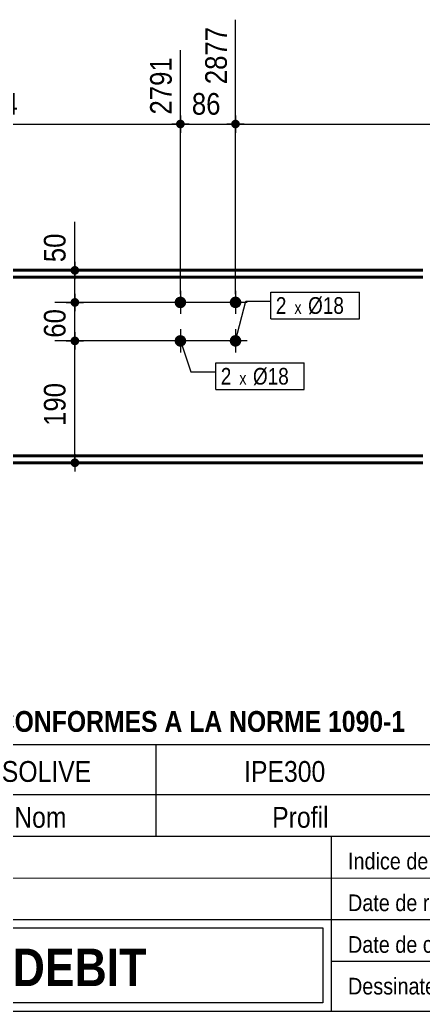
# Model space of a CAD drawing. Header units: millimetres. Extents: x 2 to 287, y 5 to 195.
# Drawn here: x 143.6 to 192, y 5 to 123.9 of the extents above; entities that cross this region are included whole.
import ezdxf

# ---------------------------------------------------------------- set-up
doc = ezdxf.new("R2010")
doc.units = ezdxf.units.MM
for name, color, linetype, lineweight in [('Autre type objet', 1, 'Continuous', 0), ('Boulon', 7, 'Continuous', 0), ('Cotation', 7, 'Continuous', 0), ('Désignation boulon', 3, 'Continuous', 0), ('Feuille dessin', 5, 'Continuous', 0), ('Piece', 2, 'Continuous', 0)]:
    doc.layers.add(name, color=color, linetype=linetype, lineweight=lineweight)
doc.styles.add('ARIAL', font='ARIAL.TTF')
doc.styles.add('ARIAL_BOLD', font='ARIALBD.TTF')
doc.styles.add('COMIC_SANS_MS', font='COMIC.TTF')

# ---------------------------------------------------------------- blocks, each defined once
blk = doc.blocks.new('*A1')
at = {"layer": 'Boulon'}
for points in [[(169.54, 90.7), (169.57, 90.7), (169.61, 90.69), (169.64, 90.69), (169.67, 90.68), (169.71, 90.67), (169.74, 90.66), (169.77, 90.65), (169.8, 90.63), (169.83, 90.62), (169.86, 90.6), (169.89, 90.58), (169.92, 90.56), (169.95, 90.54), (169.97, 90.52), (170, 90.5), (170.02, 90.47), (170.04, 90.45), (170.06, 90.42), (170.08, 90.39), (170.1, 90.36), (170.12, 90.33), (170.13, 90.3), (170.15, 90.27), (170.16, 90.24), (170.17, 90.21), (170.18, 90.18), (170.19, 90.14), (170.19, 90.11), (170.2, 90.08), (170.2, 90.04), (170.2, 90.01), (170.2, 89.97), (170.2, 89.94), (170.19, 89.91), (170.19, 89.87), (170.18, 89.84), (170.17, 89.81), (170.16, 89.77), (170.15, 89.74), (170.13, 89.71), (170.12, 89.68), (170.1, 89.65), (170.08, 89.62), (170.06, 89.6), (170.04, 89.57), (170.02, 89.54), (170, 89.52), (169.97, 89.49), (169.95, 89.47), (169.92, 89.45), (169.89, 89.43), (169.86, 89.41), (169.83, 89.4), (169.8, 89.38), (169.77, 89.37), (169.74, 89.36), (169.71, 89.34), (169.67, 89.34), (169.64, 89.33), (169.61, 89.32), (169.57, 89.32), (169.54, 89.32), (169.51, 89.32), (169.47, 89.32), (169.44, 89.32), (169.4, 89.32), (169.37, 89.33), (169.34, 89.34), (169.31, 89.34), (169.27, 89.36), (169.24, 89.37), (169.21, 89.38), (169.18, 89.4), (169.15, 89.41), (169.12, 89.43), (169.09, 89.45), (169.07, 89.47), (169.04, 89.49), (169.02, 89.52), (168.99, 89.54), (168.97, 89.57), (168.95, 89.6), (168.93, 89.62), (168.91, 89.65), (168.9, 89.68), (168.88, 89.71), (168.87, 89.74), (168.85, 89.77), (168.84, 89.81), (168.83, 89.84), (168.83, 89.87), (168.82, 89.91), (168.82, 89.94), (168.81, 89.97), (168.81, 90.01), (168.81, 90.04), (168.82, 90.08), (168.82, 90.11), (168.83, 90.14), (168.83, 90.18), (168.84, 90.21), (168.85, 90.24), (168.87, 90.27), (168.88, 90.3), (168.9, 90.33), (168.91, 90.36), (168.93, 90.39), (168.95, 90.42), (168.97, 90.45), (168.99, 90.47), (169.02, 90.5), (169.04, 90.52), (169.07, 90.54), (169.09, 90.56), (169.12, 90.58), (169.15, 90.6), (169.18, 90.62), (169.21, 90.63), (169.24, 90.65), (169.27, 90.66), (169.31, 90.67), (169.34, 90.68), (169.37, 90.69), (169.4, 90.69), (169.44, 90.7), (169.47, 90.7), (169.51, 90.7)], [(169.54, 86.08), (169.57, 86.08), (169.61, 86.08), (169.64, 86.07), (169.67, 86.06), (169.71, 86.05), (169.74, 86.04), (169.77, 86.03), (169.8, 86.02), (169.83, 86), (169.86, 85.99), (169.89, 85.97), (169.92, 85.95), (169.95, 85.93), (169.97, 85.91), (170, 85.88), (170.02, 85.86), (170.04, 85.83), (170.06, 85.8), (170.08, 85.78), (170.1, 85.75), (170.12, 85.72), (170.13, 85.69), (170.15, 85.66), (170.16, 85.63), (170.17, 85.59), (170.18, 85.56), (170.19, 85.53), (170.19, 85.49), (170.2, 85.46), (170.2, 85.43), (170.2, 85.39), (170.2, 85.36), (170.2, 85.32), (170.19, 85.29), (170.19, 85.26), (170.18, 85.22), (170.17, 85.19), (170.16, 85.16), (170.15, 85.13), (170.13, 85.1), (170.12, 85.07), (170.1, 85.04), (170.08, 85.01), (170.06, 84.98), (170.04, 84.95), (170.02, 84.93), (170, 84.9), (169.97, 84.88), (169.95, 84.86), (169.92, 84.84), (169.89, 84.82), (169.86, 84.8), (169.83, 84.78), (169.8, 84.77), (169.77, 84.75), (169.74, 84.74), (169.71, 84.73), (169.67, 84.72), (169.64, 84.71), (169.61, 84.71), (169.57, 84.7), (169.54, 84.7), (169.51, 84.7), (169.47, 84.7), (169.44, 84.7), (169.4, 84.71), (169.37, 84.71), (169.34, 84.72), (169.31, 84.73), (169.27, 84.74), (169.24, 84.75), (169.21, 84.77), (169.18, 84.78), (169.15, 84.8), (169.12, 84.82), (169.09, 84.84), (169.07, 84.86), (169.04, 84.88), (169.02, 84.9), (168.99, 84.93), (168.97, 84.95), (168.95, 84.98), (168.93, 85.01), (168.91, 85.04), (168.9, 85.07), (168.88, 85.1), (168.87, 85.13), (168.85, 85.16), (168.84, 85.19), (168.83, 85.22), (168.83, 85.26), (168.82, 85.29), (168.82, 85.32), (168.81, 85.36), (168.81, 85.39), (168.81, 85.43), (168.82, 85.46), (168.82, 85.49), (168.83, 85.53), (168.83, 85.56), (168.84, 85.59), (168.85, 85.63), (168.87, 85.66), (168.88, 85.69), (168.9, 85.72), (168.91, 85.75), (168.93, 85.78), (168.95, 85.8), (168.97, 85.83), (168.99, 85.86), (169.02, 85.88), (169.04, 85.91), (169.07, 85.93), (169.09, 85.95), (169.12, 85.97), (169.15, 85.99), (169.18, 86), (169.21, 86.02), (169.24, 86.03), (169.27, 86.04), (169.31, 86.05), (169.34, 86.06), (169.37, 86.07), (169.4, 86.08), (169.44, 86.08), (169.47, 86.08), (169.51, 86.08)]]:
    blk.add_hatch(color=256, dxfattribs=at).paths.add_polyline_path(points, flags=17)
at = {"layer": 'Boulon', "linetype": 'Continuous', "lineweight": 0}
for p, q in [((169.51, 91.39), (169.51, 88.62)), ((170.89, 90.01), (168.12, 90.01)), ((169.51, 86.78), (169.51, 84.01)), ((170.89, 85.39), (168.12, 85.39))]:
    blk.add_line(p, q, dxfattribs=at)
blk = doc.blocks.new('*A2')
at = {"layer": 'Boulon'}
for points in [[(162.93, 90.7), (162.96, 90.7), (163, 90.69), (163.03, 90.69), (163.06, 90.68), (163.1, 90.67), (163.13, 90.66), (163.16, 90.65), (163.19, 90.63), (163.22, 90.62), (163.25, 90.6), (163.28, 90.58), (163.31, 90.56), (163.34, 90.54), (163.36, 90.52), (163.39, 90.5), (163.41, 90.47), (163.43, 90.45), (163.45, 90.42), (163.47, 90.39), (163.49, 90.36), (163.51, 90.33), (163.52, 90.3), (163.54, 90.27), (163.55, 90.24), (163.56, 90.21), (163.57, 90.18), (163.58, 90.14), (163.58, 90.11), (163.59, 90.08), (163.59, 90.04), (163.59, 90.01), (163.59, 89.97), (163.59, 89.94), (163.58, 89.91), (163.58, 89.87), (163.57, 89.84), (163.56, 89.81), (163.55, 89.77), (163.54, 89.74), (163.52, 89.71), (163.51, 89.68), (163.49, 89.65), (163.47, 89.62), (163.45, 89.6), (163.43, 89.57), (163.41, 89.54), (163.39, 89.52), (163.36, 89.49), (163.34, 89.47), (163.31, 89.45), (163.28, 89.43), (163.25, 89.41), (163.22, 89.4), (163.19, 89.38), (163.16, 89.37), (163.13, 89.36), (163.1, 89.34), (163.06, 89.34), (163.03, 89.33), (163, 89.32), (162.96, 89.32), (162.93, 89.32), (162.9, 89.32), (162.86, 89.32), (162.83, 89.32), (162.8, 89.32), (162.76, 89.33), (162.73, 89.34), (162.7, 89.34), (162.66, 89.36), (162.63, 89.37), (162.6, 89.38), (162.57, 89.4), (162.54, 89.41), (162.51, 89.43), (162.48, 89.45), (162.46, 89.47), (162.43, 89.49), (162.41, 89.52), (162.38, 89.54), (162.36, 89.57), (162.34, 89.6), (162.32, 89.62), (162.3, 89.65), (162.29, 89.68), (162.27, 89.71), (162.26, 89.74), (162.24, 89.77), (162.23, 89.81), (162.23, 89.84), (162.22, 89.87), (162.21, 89.91), (162.21, 89.94), (162.21, 89.97), (162.2, 90.01), (162.21, 90.04), (162.21, 90.08), (162.21, 90.11), (162.22, 90.14), (162.23, 90.18), (162.23, 90.21), (162.24, 90.24), (162.26, 90.27), (162.27, 90.3), (162.29, 90.33), (162.3, 90.36), (162.32, 90.39), (162.34, 90.42), (162.36, 90.45), (162.38, 90.47), (162.41, 90.5), (162.43, 90.52), (162.46, 90.54), (162.48, 90.56), (162.51, 90.58), (162.54, 90.6), (162.57, 90.62), (162.6, 90.63), (162.63, 90.65), (162.66, 90.66), (162.7, 90.67), (162.73, 90.68), (162.76, 90.69), (162.8, 90.69), (162.83, 90.7), (162.86, 90.7), (162.9, 90.7)], [(162.93, 86.08), (162.96, 86.08), (163, 86.08), (163.03, 86.07), (163.06, 86.06), (163.1, 86.05), (163.13, 86.04), (163.16, 86.03), (163.19, 86.02), (163.22, 86), (163.25, 85.99), (163.28, 85.97), (163.31, 85.95), (163.34, 85.93), (163.36, 85.91), (163.39, 85.88), (163.41, 85.86), (163.43, 85.83), (163.45, 85.8), (163.47, 85.78), (163.49, 85.75), (163.51, 85.72), (163.52, 85.69), (163.54, 85.66), (163.55, 85.63), (163.56, 85.59), (163.57, 85.56), (163.58, 85.53), (163.58, 85.49), (163.59, 85.46), (163.59, 85.43), (163.59, 85.39), (163.59, 85.36), (163.59, 85.32), (163.58, 85.29), (163.58, 85.26), (163.57, 85.22), (163.56, 85.19), (163.55, 85.16), (163.54, 85.13), (163.52, 85.1), (163.51, 85.07), (163.49, 85.04), (163.47, 85.01), (163.45, 84.98), (163.43, 84.95), (163.41, 84.93), (163.39, 84.9), (163.36, 84.88), (163.34, 84.86), (163.31, 84.84), (163.28, 84.82), (163.25, 84.8), (163.22, 84.78), (163.19, 84.77), (163.16, 84.75), (163.13, 84.74), (163.1, 84.73), (163.06, 84.72), (163.03, 84.71), (163, 84.71), (162.96, 84.7), (162.93, 84.7), (162.9, 84.7), (162.86, 84.7), (162.83, 84.7), (162.8, 84.71), (162.76, 84.71), (162.73, 84.72), (162.7, 84.73), (162.66, 84.74), (162.63, 84.75), (162.6, 84.77), (162.57, 84.78), (162.54, 84.8), (162.51, 84.82), (162.48, 84.84), (162.46, 84.86), (162.43, 84.88), (162.41, 84.9), (162.38, 84.93), (162.36, 84.95), (162.34, 84.98), (162.32, 85.01), (162.3, 85.04), (162.29, 85.07), (162.27, 85.1), (162.26, 85.13), (162.24, 85.16), (162.23, 85.19), (162.23, 85.22), (162.22, 85.26), (162.21, 85.29), (162.21, 85.32), (162.21, 85.36), (162.2, 85.39), (162.21, 85.43), (162.21, 85.46), (162.21, 85.49), (162.22, 85.53), (162.23, 85.56), (162.23, 85.59), (162.24, 85.63), (162.26, 85.66), (162.27, 85.69), (162.29, 85.72), (162.3, 85.75), (162.32, 85.78), (162.34, 85.8), (162.36, 85.83), (162.38, 85.86), (162.41, 85.88), (162.43, 85.91), (162.46, 85.93), (162.48, 85.95), (162.51, 85.97), (162.54, 85.99), (162.57, 86), (162.6, 86.02), (162.63, 86.03), (162.66, 86.04), (162.7, 86.05), (162.73, 86.06), (162.76, 86.07), (162.8, 86.08), (162.83, 86.08), (162.86, 86.08), (162.9, 86.08)]]:
    blk.add_hatch(color=256, dxfattribs=at).paths.add_polyline_path(points, flags=17)
at = {"layer": 'Boulon', "linetype": 'Continuous', "lineweight": 0}
for p, q in [((162.9, 91.39), (162.9, 88.62)), ((164.28, 90.01), (161.51, 90.01)), ((162.9, 86.78), (162.9, 84.01)), ((164.28, 85.39), (161.51, 85.39))]:
    blk.add_line(p, q, dxfattribs=at)
blk = doc.blocks.new('*A11')
at = {"layer": 'Piece', "color": 2, "linetype": 'Continuous', "lineweight": 40}
for p, q in [((191.967973, 93.85358), (140.435078, 93.85358)), ((191.967973, 93.030503), (140.435078, 93.030503)), ((191.967973, 71.599734), (140.435078, 71.599734)), ((140.435078, 70.776657), (191.967973, 70.776657))]:
    blk.add_line(p, q, dxfattribs=at)
blk = doc.blocks.new('*A23')
at = {"layer": 'Feuille dessin', "linetype": 'Continuous', "lineweight": 0}
blk.add_line((5, 5), (282, 5), dxfattribs=at)
blk = doc.blocks.new('*A26')
at = {"layer": 'Autre type objet', "linetype": 'Continuous', "lineweight": 0}
for p, q in [((92, 37), (282, 37)), ((160, 31), (160, 37)), ((92, 31), (282, 31)), ((160, 26), (160, 31)), ((92, 26), (282, 26)), ((181, 26), (181, 5)), ((92, 21), (241.327069, 20.935451)), ((92, 16), (181, 16)), ((181, 16), (241.297815, 16.021151)), ((93, 15), (180, 15)), ((180, 15), (180, 6)), ((181, 11), (241.217807, 10.969512)), ((180, 6), (93, 6)), ((92, 5), (282, 5))]:
    blk.add_line(p, q, dxfattribs=at)
at = {"layer": 'Autre type objet', "width": 0.85}
for s, height, style, p in [('TOLERANCES ESSENTIELLES CONFORMES A LA NORME 1090-1', 2.5, 'ARIAL_BOLD', (96.5, 38.5)), ('SOLIVE', 2.5, 'ARIAL', (141.474609, 32.5)), ('IPE300', 2.5, 'ARIAL', (170.538574, 32.5)), ('Nom', 2.5, 'ARIAL', (142.961426, 27)), ('Profil', 2.5, 'ARIAL', (173.903564, 27)), ('Indice de révision:', 2, 'ARIAL', (183, 22)), ('Date de révision:', 2, 'ARIAL', (183, 17)), ('Date de création:', 2, 'ARIAL', (183, 12)), ('CROQUIS   DE  DEBIT', 4.5, 'ARIAL_BOLD', (103, 8)), ('Dessinateur:', 2, 'ARIAL', (183, 7))]:
    blk.add_text(s, height=height, dxfattribs=dict(at, style=style)).set_placement(p)
blk = doc.blocks.new('*A38')
at = {"layer": 'Cotation'}
for points in [[(150.21, 84.87), (150.19, 84.87), (150.16, 84.88), (150.14, 84.88), (150.11, 84.89), (150.09, 84.89), (150.06, 84.9), (150.04, 84.91), (150.02, 84.92), (149.99, 84.93), (149.97, 84.95), (149.95, 84.96), (149.93, 84.97), (149.91, 84.99), (149.89, 85.01), (149.87, 85.02), (149.85, 85.04), (149.84, 85.06), (149.82, 85.08), (149.81, 85.1), (149.79, 85.12), (149.78, 85.15), (149.77, 85.17), (149.76, 85.19), (149.75, 85.22), (149.74, 85.24), (149.74, 85.27), (149.73, 85.29), (149.73, 85.32), (149.72, 85.34), (149.72, 85.37), (149.72, 85.39), (149.72, 85.42), (149.72, 85.44), (149.73, 85.47), (149.73, 85.49), (149.74, 85.52), (149.74, 85.54), (149.75, 85.57), (149.76, 85.59), (149.77, 85.61), (149.78, 85.64), (149.79, 85.66), (149.81, 85.68), (149.82, 85.7), (149.84, 85.72), (149.85, 85.74), (149.87, 85.76), (149.89, 85.78), (149.91, 85.79), (149.93, 85.81), (149.95, 85.82), (149.97, 85.84), (149.99, 85.85), (150.02, 85.86), (150.04, 85.87), (150.06, 85.88), (150.09, 85.89), (150.11, 85.9), (150.14, 85.9), (150.16, 85.91), (150.19, 85.91), (150.21, 85.91), (150.24, 85.91), (150.27, 85.91), (150.29, 85.91), (150.32, 85.91), (150.34, 85.9), (150.37, 85.9), (150.39, 85.89), (150.42, 85.88), (150.44, 85.87), (150.46, 85.86), (150.49, 85.85), (150.51, 85.84), (150.53, 85.82), (150.55, 85.81), (150.57, 85.79), (150.59, 85.78), (150.61, 85.76), (150.63, 85.74), (150.64, 85.72), (150.66, 85.7), (150.67, 85.68), (150.69, 85.66), (150.7, 85.64), (150.71, 85.61), (150.72, 85.59), (150.73, 85.57), (150.74, 85.54), (150.74, 85.52), (150.75, 85.49), (150.75, 85.47), (150.76, 85.44), (150.76, 85.42), (150.76, 85.39), (150.76, 85.37), (150.76, 85.34), (150.75, 85.32), (150.75, 85.29), (150.74, 85.27), (150.74, 85.24), (150.73, 85.22), (150.72, 85.19), (150.71, 85.17), (150.7, 85.15), (150.69, 85.12), (150.67, 85.1), (150.66, 85.08), (150.64, 85.06), (150.63, 85.04), (150.61, 85.02), (150.59, 85.01), (150.57, 84.99), (150.55, 84.97), (150.53, 84.96), (150.51, 84.95), (150.49, 84.93), (150.46, 84.92), (150.44, 84.91), (150.42, 84.9), (150.39, 84.89), (150.37, 84.89), (150.34, 84.88), (150.32, 84.88), (150.29, 84.87), (150.27, 84.87), (150.24, 84.87)], [(150.21, 70.26), (150.19, 70.26), (150.16, 70.26), (150.14, 70.27), (150.11, 70.27), (150.09, 70.28), (150.06, 70.29), (150.04, 70.3), (150.02, 70.31), (149.99, 70.32), (149.97, 70.33), (149.95, 70.34), (149.93, 70.36), (149.91, 70.37), (149.89, 70.39), (149.87, 70.41), (149.85, 70.43), (149.84, 70.45), (149.82, 70.47), (149.81, 70.49), (149.79, 70.51), (149.78, 70.53), (149.77, 70.55), (149.76, 70.58), (149.75, 70.6), (149.74, 70.63), (149.74, 70.65), (149.73, 70.68), (149.73, 70.7), (149.72, 70.73), (149.72, 70.75), (149.72, 70.78), (149.72, 70.8), (149.72, 70.83), (149.73, 70.85), (149.73, 70.88), (149.74, 70.9), (149.74, 70.93), (149.75, 70.95), (149.76, 70.98), (149.77, 71), (149.78, 71.02), (149.79, 71.04), (149.81, 71.07), (149.82, 71.09), (149.84, 71.11), (149.85, 71.13), (149.87, 71.14), (149.89, 71.16), (149.91, 71.18), (149.93, 71.19), (149.95, 71.21), (149.97, 71.22), (149.99, 71.24), (150.02, 71.25), (150.04, 71.26), (150.06, 71.27), (150.09, 71.27), (150.11, 71.28), (150.14, 71.29), (150.16, 71.29), (150.19, 71.29), (150.21, 71.3), (150.24, 71.3), (150.27, 71.3), (150.29, 71.29), (150.32, 71.29), (150.34, 71.29), (150.37, 71.28), (150.39, 71.27), (150.42, 71.27), (150.44, 71.26), (150.46, 71.25), (150.49, 71.24), (150.51, 71.22), (150.53, 71.21), (150.55, 71.19), (150.57, 71.18), (150.59, 71.16), (150.61, 71.14), (150.63, 71.13), (150.64, 71.11), (150.66, 71.09), (150.67, 71.07), (150.69, 71.04), (150.7, 71.02), (150.71, 71), (150.72, 70.98), (150.73, 70.95), (150.74, 70.93), (150.74, 70.9), (150.75, 70.88), (150.75, 70.85), (150.76, 70.83), (150.76, 70.8), (150.76, 70.78), (150.76, 70.75), (150.76, 70.73), (150.75, 70.7), (150.75, 70.68), (150.74, 70.65), (150.74, 70.63), (150.73, 70.6), (150.72, 70.58), (150.71, 70.55), (150.7, 70.53), (150.69, 70.51), (150.67, 70.49), (150.66, 70.47), (150.64, 70.45), (150.63, 70.43), (150.61, 70.41), (150.59, 70.39), (150.57, 70.37), (150.55, 70.36), (150.53, 70.34), (150.51, 70.33), (150.49, 70.32), (150.46, 70.31), (150.44, 70.3), (150.42, 70.29), (150.39, 70.28), (150.37, 70.27), (150.34, 70.27), (150.32, 70.26), (150.29, 70.26), (150.27, 70.26), (150.24, 70.26)]]:
    blk.add_hatch(color=256, dxfattribs=at).paths.add_polyline_path(points, flags=17)
at = {"layer": 'Cotation', "linetype": 'Continuous', "lineweight": 0}
for p, q in [((150.24, 86.43), (150.24, 84.35)), ((150.24, 85.39), (150.24, 86.43)), ((168.51, 85.39), (149.64, 85.39)), ((149.64, 85.39), (151.28, 85.39)), ((150.24, 70.78), (150.24, 85.39)), ((150.24, 71.82), (150.24, 69.74)), ((161.9, 70.78), (147.82, 70.78)), ((149.2, 70.78), (151.28, 70.78)), ((150.24, 70.78), (150.24, 69.74))]:
    blk.add_line(p, q, dxfattribs=at)
at = {"layer": 'Cotation'}
for p in [(150.24, 85.39), (150.24, 70.78)]:
    blk.add_point(p, dxfattribs=at)
at = {"layer": 'Cotation', "style": 'ARIAL', "width": 0.85}
blk.add_text('190', height=2.6, rotation=90.0002, dxfattribs=at).set_placement((149.12, 75.19))
blk = doc.blocks.new('*A39')
at = {"layer": 'Cotation'}
for points in [[(150.21, 89.49), (150.19, 89.49), (150.16, 89.49), (150.14, 89.5), (150.11, 89.5), (150.09, 89.51), (150.06, 89.52), (150.04, 89.53), (150.02, 89.54), (149.99, 89.55), (149.97, 89.56), (149.95, 89.58), (149.93, 89.59), (149.91, 89.61), (149.89, 89.62), (149.87, 89.64), (149.85, 89.66), (149.84, 89.68), (149.82, 89.7), (149.81, 89.72), (149.79, 89.74), (149.78, 89.76), (149.77, 89.79), (149.76, 89.81), (149.75, 89.83), (149.74, 89.86), (149.74, 89.88), (149.73, 89.91), (149.73, 89.93), (149.72, 89.96), (149.72, 89.98), (149.72, 90.01), (149.72, 90.03), (149.72, 90.06), (149.73, 90.08), (149.73, 90.11), (149.74, 90.13), (149.74, 90.16), (149.75, 90.18), (149.76, 90.21), (149.77, 90.23), (149.78, 90.25), (149.79, 90.27), (149.81, 90.3), (149.82, 90.32), (149.84, 90.34), (149.85, 90.36), (149.87, 90.38), (149.89, 90.39), (149.91, 90.41), (149.93, 90.43), (149.95, 90.44), (149.97, 90.45), (149.99, 90.47), (150.02, 90.48), (150.04, 90.49), (150.06, 90.5), (150.09, 90.51), (150.11, 90.51), (150.14, 90.52), (150.16, 90.52), (150.19, 90.52), (150.21, 90.53), (150.24, 90.53), (150.27, 90.53), (150.29, 90.52), (150.32, 90.52), (150.34, 90.52), (150.37, 90.51), (150.39, 90.51), (150.42, 90.5), (150.44, 90.49), (150.46, 90.48), (150.49, 90.47), (150.51, 90.45), (150.53, 90.44), (150.55, 90.43), (150.57, 90.41), (150.59, 90.39), (150.61, 90.38), (150.63, 90.36), (150.64, 90.34), (150.66, 90.32), (150.67, 90.3), (150.69, 90.27), (150.7, 90.25), (150.71, 90.23), (150.72, 90.21), (150.73, 90.18), (150.74, 90.16), (150.74, 90.13), (150.75, 90.11), (150.75, 90.08), (150.76, 90.06), (150.76, 90.03), (150.76, 90.01), (150.76, 89.98), (150.76, 89.96), (150.75, 89.93), (150.75, 89.91), (150.74, 89.88), (150.74, 89.86), (150.73, 89.83), (150.72, 89.81), (150.71, 89.79), (150.7, 89.76), (150.69, 89.74), (150.67, 89.72), (150.66, 89.7), (150.64, 89.68), (150.63, 89.66), (150.61, 89.64), (150.59, 89.62), (150.57, 89.61), (150.55, 89.59), (150.53, 89.58), (150.51, 89.56), (150.49, 89.55), (150.46, 89.54), (150.44, 89.53), (150.42, 89.52), (150.39, 89.51), (150.37, 89.5), (150.34, 89.5), (150.32, 89.49), (150.29, 89.49), (150.27, 89.49), (150.24, 89.49)], [(150.21, 84.87), (150.19, 84.87), (150.16, 84.88), (150.14, 84.88), (150.11, 84.89), (150.09, 84.89), (150.06, 84.9), (150.04, 84.91), (150.02, 84.92), (149.99, 84.93), (149.97, 84.95), (149.95, 84.96), (149.93, 84.97), (149.91, 84.99), (149.89, 85.01), (149.87, 85.02), (149.85, 85.04), (149.84, 85.06), (149.82, 85.08), (149.81, 85.1), (149.79, 85.12), (149.78, 85.15), (149.77, 85.17), (149.76, 85.19), (149.75, 85.22), (149.74, 85.24), (149.74, 85.27), (149.73, 85.29), (149.73, 85.32), (149.72, 85.34), (149.72, 85.37), (149.72, 85.39), (149.72, 85.42), (149.72, 85.44), (149.73, 85.47), (149.73, 85.49), (149.74, 85.52), (149.74, 85.54), (149.75, 85.57), (149.76, 85.59), (149.77, 85.61), (149.78, 85.64), (149.79, 85.66), (149.81, 85.68), (149.82, 85.7), (149.84, 85.72), (149.85, 85.74), (149.87, 85.76), (149.89, 85.78), (149.91, 85.79), (149.93, 85.81), (149.95, 85.82), (149.97, 85.84), (149.99, 85.85), (150.02, 85.86), (150.04, 85.87), (150.06, 85.88), (150.09, 85.89), (150.11, 85.9), (150.14, 85.9), (150.16, 85.91), (150.19, 85.91), (150.21, 85.91), (150.24, 85.91), (150.27, 85.91), (150.29, 85.91), (150.32, 85.91), (150.34, 85.9), (150.37, 85.9), (150.39, 85.89), (150.42, 85.88), (150.44, 85.87), (150.46, 85.86), (150.49, 85.85), (150.51, 85.84), (150.53, 85.82), (150.55, 85.81), (150.57, 85.79), (150.59, 85.78), (150.61, 85.76), (150.63, 85.74), (150.64, 85.72), (150.66, 85.7), (150.67, 85.68), (150.69, 85.66), (150.7, 85.64), (150.71, 85.61), (150.72, 85.59), (150.73, 85.57), (150.74, 85.54), (150.74, 85.52), (150.75, 85.49), (150.75, 85.47), (150.76, 85.44), (150.76, 85.42), (150.76, 85.39), (150.76, 85.37), (150.76, 85.34), (150.75, 85.32), (150.75, 85.29), (150.74, 85.27), (150.74, 85.24), (150.73, 85.22), (150.72, 85.19), (150.71, 85.17), (150.7, 85.15), (150.69, 85.12), (150.67, 85.1), (150.66, 85.08), (150.64, 85.06), (150.63, 85.04), (150.61, 85.02), (150.59, 85.01), (150.57, 84.99), (150.55, 84.97), (150.53, 84.96), (150.51, 84.95), (150.49, 84.93), (150.46, 84.92), (150.44, 84.91), (150.42, 84.9), (150.39, 84.89), (150.37, 84.89), (150.34, 84.88), (150.32, 84.88), (150.29, 84.87), (150.27, 84.87), (150.24, 84.87)]]:
    blk.add_hatch(color=256, dxfattribs=at).paths.add_polyline_path(points, flags=17)
at = {"layer": 'Cotation', "linetype": 'Continuous', "lineweight": 0}
for p, q in [((150.24, 91.05), (150.24, 88.97)), ((150.24, 90.01), (150.24, 91.05)), ((168.51, 90.01), (147.82, 90.01)), ((149.2, 90.01), (151.28, 90.01)), ((150.24, 85.39), (150.24, 90.01)), ((150.24, 86.43), (150.24, 84.35)), ((168.51, 85.39), (147.82, 85.39)), ((149.2, 85.39), (151.28, 85.39)), ((150.24, 85.39), (150.24, 84.35))]:
    blk.add_line(p, q, dxfattribs=at)
at = {"layer": 'Cotation'}
for p in [(150.24, 90.01), (150.24, 85.39)]:
    blk.add_point(p, dxfattribs=at)
at = {"layer": 'Cotation', "style": 'ARIAL', "width": 0.85}
blk.add_text('60', height=2.6, rotation=90.0002, dxfattribs=at).set_placement((149.12, 85.77))
blk = doc.blocks.new('*A40')
at = {"layer": 'Cotation'}
for points in [[(150.21, 93.33), (150.19, 93.34), (150.16, 93.34), (150.14, 93.34), (150.11, 93.35), (150.09, 93.36), (150.06, 93.36), (150.04, 93.37), (150.02, 93.38), (149.99, 93.39), (149.97, 93.41), (149.95, 93.42), (149.93, 93.44), (149.91, 93.45), (149.89, 93.47), (149.87, 93.49), (149.85, 93.5), (149.84, 93.52), (149.82, 93.54), (149.81, 93.56), (149.79, 93.59), (149.78, 93.61), (149.77, 93.63), (149.76, 93.65), (149.75, 93.68), (149.74, 93.7), (149.74, 93.73), (149.73, 93.75), (149.73, 93.78), (149.72, 93.8), (149.72, 93.83), (149.72, 93.85), (149.72, 93.88), (149.72, 93.9), (149.73, 93.93), (149.73, 93.96), (149.74, 93.98), (149.74, 94), (149.75, 94.03), (149.76, 94.05), (149.77, 94.08), (149.78, 94.1), (149.79, 94.12), (149.81, 94.14), (149.82, 94.16), (149.84, 94.18), (149.85, 94.2), (149.87, 94.22), (149.89, 94.24), (149.91, 94.26), (149.93, 94.27), (149.95, 94.29), (149.97, 94.3), (149.99, 94.31), (150.02, 94.32), (150.04, 94.33), (150.06, 94.34), (150.09, 94.35), (150.11, 94.36), (150.14, 94.36), (150.16, 94.37), (150.19, 94.37), (150.21, 94.37), (150.24, 94.37), (150.27, 94.37), (150.29, 94.37), (150.32, 94.37), (150.34, 94.36), (150.37, 94.36), (150.39, 94.35), (150.42, 94.34), (150.44, 94.33), (150.46, 94.32), (150.49, 94.31), (150.51, 94.3), (150.53, 94.29), (150.55, 94.27), (150.57, 94.26), (150.59, 94.24), (150.61, 94.22), (150.63, 94.2), (150.64, 94.18), (150.66, 94.16), (150.67, 94.14), (150.69, 94.12), (150.7, 94.1), (150.71, 94.08), (150.72, 94.05), (150.73, 94.03), (150.74, 94), (150.74, 93.98), (150.75, 93.96), (150.75, 93.93), (150.76, 93.9), (150.76, 93.88), (150.76, 93.85), (150.76, 93.83), (150.76, 93.8), (150.75, 93.78), (150.75, 93.75), (150.74, 93.73), (150.74, 93.7), (150.73, 93.68), (150.72, 93.65), (150.71, 93.63), (150.7, 93.61), (150.69, 93.59), (150.67, 93.56), (150.66, 93.54), (150.64, 93.52), (150.63, 93.5), (150.61, 93.49), (150.59, 93.47), (150.57, 93.45), (150.55, 93.44), (150.53, 93.42), (150.51, 93.41), (150.49, 93.39), (150.46, 93.38), (150.44, 93.37), (150.42, 93.36), (150.39, 93.36), (150.37, 93.35), (150.34, 93.34), (150.32, 93.34), (150.29, 93.34), (150.27, 93.33), (150.24, 93.33)], [(150.21, 89.49), (150.19, 89.49), (150.16, 89.49), (150.14, 89.5), (150.11, 89.5), (150.09, 89.51), (150.06, 89.52), (150.04, 89.53), (150.02, 89.54), (149.99, 89.55), (149.97, 89.56), (149.95, 89.58), (149.93, 89.59), (149.91, 89.61), (149.89, 89.62), (149.87, 89.64), (149.85, 89.66), (149.84, 89.68), (149.82, 89.7), (149.81, 89.72), (149.79, 89.74), (149.78, 89.76), (149.77, 89.79), (149.76, 89.81), (149.75, 89.83), (149.74, 89.86), (149.74, 89.88), (149.73, 89.91), (149.73, 89.93), (149.72, 89.96), (149.72, 89.98), (149.72, 90.01), (149.72, 90.03), (149.72, 90.06), (149.73, 90.08), (149.73, 90.11), (149.74, 90.13), (149.74, 90.16), (149.75, 90.18), (149.76, 90.21), (149.77, 90.23), (149.78, 90.25), (149.79, 90.27), (149.81, 90.3), (149.82, 90.32), (149.84, 90.34), (149.85, 90.36), (149.87, 90.38), (149.89, 90.39), (149.91, 90.41), (149.93, 90.43), (149.95, 90.44), (149.97, 90.45), (149.99, 90.47), (150.02, 90.48), (150.04, 90.49), (150.06, 90.5), (150.09, 90.51), (150.11, 90.51), (150.14, 90.52), (150.16, 90.52), (150.19, 90.52), (150.21, 90.53), (150.24, 90.53), (150.27, 90.53), (150.29, 90.52), (150.32, 90.52), (150.34, 90.52), (150.37, 90.51), (150.39, 90.51), (150.42, 90.5), (150.44, 90.49), (150.46, 90.48), (150.49, 90.47), (150.51, 90.45), (150.53, 90.44), (150.55, 90.43), (150.57, 90.41), (150.59, 90.39), (150.61, 90.38), (150.63, 90.36), (150.64, 90.34), (150.66, 90.32), (150.67, 90.3), (150.69, 90.27), (150.7, 90.25), (150.71, 90.23), (150.72, 90.21), (150.73, 90.18), (150.74, 90.16), (150.74, 90.13), (150.75, 90.11), (150.75, 90.08), (150.76, 90.06), (150.76, 90.03), (150.76, 90.01), (150.76, 89.98), (150.76, 89.96), (150.75, 89.93), (150.75, 89.91), (150.74, 89.88), (150.74, 89.86), (150.73, 89.83), (150.72, 89.81), (150.71, 89.79), (150.7, 89.76), (150.69, 89.74), (150.67, 89.72), (150.66, 89.7), (150.64, 89.68), (150.63, 89.66), (150.61, 89.64), (150.59, 89.62), (150.57, 89.61), (150.55, 89.59), (150.53, 89.58), (150.51, 89.56), (150.49, 89.55), (150.46, 89.54), (150.44, 89.53), (150.42, 89.52), (150.39, 89.51), (150.37, 89.5), (150.34, 89.5), (150.32, 89.49), (150.29, 89.49), (150.27, 89.49), (150.24, 89.49)]]:
    blk.add_hatch(color=256, dxfattribs=at).paths.add_polyline_path(points, flags=17)
at = {"layer": 'Cotation', "linetype": 'Continuous', "lineweight": 0}
for p, q in [((150.24, 93.85), (150.24, 99.66)), ((150.24, 93.85), (150.24, 99.66)), ((150.24, 94.89), (150.24, 92.81)), ((161.9, 93.85), (147.82, 93.85)), ((149.2, 93.85), (151.28, 93.85)), ((150.24, 90.01), (150.24, 93.85)), ((150.24, 91.05), (150.24, 88.97)), ((168.51, 90.01), (149.64, 90.01)), ((149.64, 90.01), (151.28, 90.01)), ((150.24, 90.01), (150.24, 88.97))]:
    blk.add_line(p, q, dxfattribs=at)
at = {"layer": 'Cotation'}
for p in [(150.24, 93.85), (150.24, 90.01)]:
    blk.add_point(p, dxfattribs=at)
at = {"layer": 'Cotation', "style": 'ARIAL', "width": 0.85}
blk.add_text('50', height=2.6, rotation=90.0002, dxfattribs=at).set_placement((149.12, 94.83))
blk = doc.blocks.new('*A49')
at = {"layer": 'Cotation'}
for points in [[(117.85, 110.89), (117.82, 110.89), (117.8, 110.89), (117.77, 110.89), (117.75, 110.9), (117.72, 110.91), (117.7, 110.92), (117.67, 110.92), (117.65, 110.93), (117.63, 110.95), (117.61, 110.96), (117.58, 110.97), (117.56, 110.99), (117.54, 111), (117.52, 111.02), (117.51, 111.04), (117.49, 111.06), (117.47, 111.07), (117.46, 111.09), (117.44, 111.12), (117.43, 111.14), (117.41, 111.16), (117.4, 111.18), (117.39, 111.21), (117.38, 111.23), (117.38, 111.25), (117.37, 111.28), (117.36, 111.3), (117.36, 111.33), (117.36, 111.35), (117.35, 111.38), (117.35, 111.4), (117.35, 111.43), (117.36, 111.46), (117.36, 111.48), (117.36, 111.51), (117.37, 111.53), (117.38, 111.56), (117.38, 111.58), (117.39, 111.6), (117.4, 111.63), (117.41, 111.65), (117.43, 111.67), (117.44, 111.69), (117.46, 111.71), (117.47, 111.73), (117.49, 111.75), (117.51, 111.77), (117.52, 111.79), (117.54, 111.81), (117.56, 111.82), (117.58, 111.84), (117.61, 111.85), (117.63, 111.86), (117.65, 111.87), (117.67, 111.89), (117.7, 111.89), (117.72, 111.9), (117.75, 111.91), (117.77, 111.91), (117.8, 111.92), (117.82, 111.92), (117.85, 111.92), (117.87, 111.92), (117.9, 111.92), (117.92, 111.92), (117.95, 111.92), (117.97, 111.91), (118, 111.91), (118.02, 111.9), (118.05, 111.89), (118.07, 111.89), (118.1, 111.87), (118.12, 111.86), (118.14, 111.85), (118.16, 111.84), (118.18, 111.82), (118.2, 111.81), (118.22, 111.79), (118.24, 111.77), (118.26, 111.75), (118.28, 111.73), (118.29, 111.71), (118.31, 111.69), (118.32, 111.67), (118.33, 111.65), (118.34, 111.63), (118.35, 111.6), (118.36, 111.58), (118.37, 111.56), (118.38, 111.53), (118.38, 111.51), (118.39, 111.48), (118.39, 111.46), (118.39, 111.43), (118.39, 111.4), (118.39, 111.38), (118.39, 111.35), (118.39, 111.33), (118.38, 111.3), (118.38, 111.28), (118.37, 111.25), (118.36, 111.23), (118.35, 111.21), (118.34, 111.18), (118.33, 111.16), (118.32, 111.14), (118.31, 111.12), (118.29, 111.09), (118.28, 111.07), (118.26, 111.06), (118.24, 111.04), (118.22, 111.02), (118.2, 111), (118.18, 110.99), (118.16, 110.97), (118.14, 110.96), (118.12, 110.95), (118.1, 110.93), (118.07, 110.92), (118.05, 110.92), (118.02, 110.91), (118, 110.9), (117.97, 110.89), (117.95, 110.89), (117.92, 110.89), (117.9, 110.89), (117.87, 110.88)], [(162.87, 110.89), (162.85, 110.89), (162.82, 110.89), (162.8, 110.89), (162.77, 110.9), (162.75, 110.91), (162.72, 110.92), (162.7, 110.92), (162.67, 110.93), (162.65, 110.95), (162.63, 110.96), (162.61, 110.97), (162.59, 110.99), (162.57, 111), (162.55, 111.02), (162.53, 111.04), (162.51, 111.06), (162.49, 111.07), (162.48, 111.09), (162.46, 111.12), (162.45, 111.14), (162.44, 111.16), (162.43, 111.18), (162.42, 111.21), (162.41, 111.23), (162.4, 111.25), (162.39, 111.28), (162.39, 111.3), (162.38, 111.33), (162.38, 111.35), (162.38, 111.38), (162.38, 111.4), (162.38, 111.43), (162.38, 111.46), (162.38, 111.48), (162.39, 111.51), (162.39, 111.53), (162.4, 111.56), (162.41, 111.58), (162.42, 111.6), (162.43, 111.63), (162.44, 111.65), (162.45, 111.67), (162.46, 111.69), (162.48, 111.71), (162.49, 111.73), (162.51, 111.75), (162.53, 111.77), (162.55, 111.79), (162.57, 111.81), (162.59, 111.82), (162.61, 111.84), (162.63, 111.85), (162.65, 111.86), (162.67, 111.87), (162.7, 111.89), (162.72, 111.89), (162.75, 111.9), (162.77, 111.91), (162.8, 111.91), (162.82, 111.92), (162.85, 111.92), (162.87, 111.92), (162.9, 111.92), (162.92, 111.92), (162.95, 111.92), (162.97, 111.92), (163, 111.91), (163.02, 111.91), (163.05, 111.9), (163.07, 111.89), (163.1, 111.89), (163.12, 111.87), (163.14, 111.86), (163.16, 111.85), (163.19, 111.84), (163.21, 111.82), (163.23, 111.81), (163.25, 111.79), (163.26, 111.77), (163.28, 111.75), (163.3, 111.73), (163.31, 111.71), (163.33, 111.69), (163.34, 111.67), (163.36, 111.65), (163.37, 111.63), (163.38, 111.6), (163.39, 111.58), (163.39, 111.56), (163.4, 111.53), (163.41, 111.51), (163.41, 111.48), (163.41, 111.46), (163.42, 111.43), (163.42, 111.4), (163.42, 111.38), (163.41, 111.35), (163.41, 111.33), (163.41, 111.3), (163.4, 111.28), (163.39, 111.25), (163.39, 111.23), (163.38, 111.21), (163.37, 111.18), (163.36, 111.16), (163.34, 111.14), (163.33, 111.12), (163.31, 111.09), (163.3, 111.07), (163.28, 111.06), (163.26, 111.04), (163.25, 111.02), (163.23, 111), (163.21, 110.99), (163.19, 110.97), (163.16, 110.96), (163.14, 110.95), (163.12, 110.93), (163.1, 110.92), (163.07, 110.92), (163.05, 110.91), (163.02, 110.9), (163, 110.89), (162.97, 110.89), (162.95, 110.89), (162.92, 110.89), (162.9, 110.88)]]:
    blk.add_hatch(color=256, dxfattribs=at).paths.add_polyline_path(points, flags=17)
at = {"layer": 'Cotation', "linetype": 'Continuous', "lineweight": 0}
for p, q in [((117.87, 91.01), (117.87, 123.9)), ((162.9, 91.01), (162.9, 120.26)), ((117.87, 112.44), (117.87, 110.36)), ((162.9, 112.44), (162.9, 110.36)), ((118.91, 111.4), (116.83, 111.4)), ((117.87, 111.4), (116.83, 111.4)), ((117.87, 111.4), (162.9, 111.4)), ((163.94, 111.4), (161.86, 111.4)), ((162.9, 111.4), (163.94, 111.4))]:
    blk.add_line(p, q, dxfattribs=at)
at = {"layer": 'Cotation'}
for p in [(117.87, 111.4), (162.9, 111.4)]:
    blk.add_point(p, dxfattribs=at)
at = {"layer": 'Cotation', "style": 'ARIAL', "width": 0.85}
blk.add_text('2791', height=2.6, rotation=90.0002, dxfattribs=at).set_placement((161.86, 112.54))
blk.add_text('1644', height=2.6, dxfattribs=at).set_placement((136.53, 112.52))
blk = doc.blocks.new('*A50')
at = {"layer": 'Cotation'}
for points in [[(162.87, 110.89), (162.85, 110.89), (162.82, 110.89), (162.8, 110.89), (162.77, 110.9), (162.75, 110.91), (162.72, 110.92), (162.7, 110.92), (162.67, 110.93), (162.65, 110.95), (162.63, 110.96), (162.61, 110.97), (162.59, 110.99), (162.57, 111), (162.55, 111.02), (162.53, 111.04), (162.51, 111.06), (162.49, 111.07), (162.48, 111.09), (162.46, 111.12), (162.45, 111.14), (162.44, 111.16), (162.43, 111.18), (162.42, 111.21), (162.41, 111.23), (162.4, 111.25), (162.39, 111.28), (162.39, 111.3), (162.38, 111.33), (162.38, 111.35), (162.38, 111.38), (162.38, 111.4), (162.38, 111.43), (162.38, 111.46), (162.38, 111.48), (162.39, 111.51), (162.39, 111.53), (162.4, 111.56), (162.41, 111.58), (162.42, 111.6), (162.43, 111.63), (162.44, 111.65), (162.45, 111.67), (162.46, 111.69), (162.48, 111.71), (162.49, 111.73), (162.51, 111.75), (162.53, 111.77), (162.55, 111.79), (162.57, 111.81), (162.59, 111.82), (162.61, 111.84), (162.63, 111.85), (162.65, 111.86), (162.67, 111.87), (162.7, 111.89), (162.72, 111.89), (162.75, 111.9), (162.77, 111.91), (162.8, 111.91), (162.82, 111.92), (162.85, 111.92), (162.87, 111.92), (162.9, 111.92), (162.92, 111.92), (162.95, 111.92), (162.97, 111.92), (163, 111.91), (163.02, 111.91), (163.05, 111.9), (163.07, 111.89), (163.1, 111.89), (163.12, 111.87), (163.14, 111.86), (163.16, 111.85), (163.19, 111.84), (163.21, 111.82), (163.23, 111.81), (163.25, 111.79), (163.26, 111.77), (163.28, 111.75), (163.3, 111.73), (163.31, 111.71), (163.33, 111.69), (163.34, 111.67), (163.36, 111.65), (163.37, 111.63), (163.38, 111.6), (163.39, 111.58), (163.39, 111.56), (163.4, 111.53), (163.41, 111.51), (163.41, 111.48), (163.41, 111.46), (163.42, 111.43), (163.42, 111.4), (163.42, 111.38), (163.41, 111.35), (163.41, 111.33), (163.41, 111.3), (163.4, 111.28), (163.39, 111.25), (163.39, 111.23), (163.38, 111.21), (163.37, 111.18), (163.36, 111.16), (163.34, 111.14), (163.33, 111.12), (163.31, 111.09), (163.3, 111.07), (163.28, 111.06), (163.26, 111.04), (163.25, 111.02), (163.23, 111), (163.21, 110.99), (163.19, 110.97), (163.16, 110.96), (163.14, 110.95), (163.12, 110.93), (163.1, 110.92), (163.07, 110.92), (163.05, 110.91), (163.02, 110.9), (163, 110.89), (162.97, 110.89), (162.95, 110.89), (162.92, 110.89), (162.9, 110.88)], [(169.48, 110.89), (169.46, 110.89), (169.43, 110.89), (169.4, 110.89), (169.38, 110.9), (169.36, 110.91), (169.33, 110.92), (169.31, 110.92), (169.28, 110.93), (169.26, 110.95), (169.24, 110.96), (169.22, 110.97), (169.2, 110.99), (169.18, 111), (169.16, 111.02), (169.14, 111.04), (169.12, 111.06), (169.1, 111.07), (169.09, 111.09), (169.07, 111.12), (169.06, 111.14), (169.05, 111.16), (169.04, 111.18), (169.03, 111.21), (169.02, 111.23), (169.01, 111.25), (169, 111.28), (169, 111.3), (168.99, 111.33), (168.99, 111.35), (168.99, 111.38), (168.99, 111.4), (168.99, 111.43), (168.99, 111.46), (168.99, 111.48), (169, 111.51), (169, 111.53), (169.01, 111.56), (169.02, 111.58), (169.03, 111.6), (169.04, 111.63), (169.05, 111.65), (169.06, 111.67), (169.07, 111.69), (169.09, 111.71), (169.1, 111.73), (169.12, 111.75), (169.14, 111.77), (169.16, 111.79), (169.18, 111.81), (169.2, 111.82), (169.22, 111.84), (169.24, 111.85), (169.26, 111.86), (169.28, 111.87), (169.31, 111.89), (169.33, 111.89), (169.36, 111.9), (169.38, 111.91), (169.4, 111.91), (169.43, 111.92), (169.46, 111.92), (169.48, 111.92), (169.51, 111.92), (169.53, 111.92), (169.56, 111.92), (169.58, 111.92), (169.61, 111.91), (169.63, 111.91), (169.66, 111.9), (169.68, 111.89), (169.71, 111.89), (169.73, 111.87), (169.75, 111.86), (169.77, 111.85), (169.8, 111.84), (169.82, 111.82), (169.84, 111.81), (169.86, 111.79), (169.87, 111.77), (169.89, 111.75), (169.91, 111.73), (169.92, 111.71), (169.94, 111.69), (169.95, 111.67), (169.97, 111.65), (169.98, 111.63), (169.99, 111.6), (170, 111.58), (170, 111.56), (170.01, 111.53), (170.02, 111.51), (170.02, 111.48), (170.02, 111.46), (170.03, 111.43), (170.03, 111.4), (170.03, 111.38), (170.02, 111.35), (170.02, 111.33), (170.02, 111.3), (170.01, 111.28), (170, 111.25), (170, 111.23), (169.99, 111.21), (169.98, 111.18), (169.97, 111.16), (169.95, 111.14), (169.94, 111.12), (169.92, 111.09), (169.91, 111.07), (169.89, 111.06), (169.87, 111.04), (169.86, 111.02), (169.84, 111), (169.82, 110.99), (169.8, 110.97), (169.77, 110.96), (169.75, 110.95), (169.73, 110.93), (169.71, 110.92), (169.68, 110.92), (169.66, 110.91), (169.63, 110.9), (169.61, 110.89), (169.58, 110.89), (169.56, 110.89), (169.53, 110.89), (169.51, 110.88)]]:
    blk.add_hatch(color=256, dxfattribs=at).paths.add_polyline_path(points, flags=17)
at = {"layer": 'Cotation', "linetype": 'Continuous', "lineweight": 0}
for p, q in [((169.51, 91.01), (169.51, 123.9)), ((162.9, 91.01), (162.9, 120.26)), ((162.9, 112.44), (162.9, 110.36)), ((169.51, 112.44), (169.51, 110.36)), ((163.94, 111.4), (161.86, 111.4)), ((162.9, 111.4), (161.86, 111.4)), ((162.9, 111.4), (169.51, 111.4)), ((170.55, 111.4), (168.47, 111.4)), ((169.51, 111.4), (170.55, 111.4))]:
    blk.add_line(p, q, dxfattribs=at)
at = {"layer": 'Cotation'}
for p in [(162.9, 111.4), (169.51, 111.4)]:
    blk.add_point(p, dxfattribs=at)
at = {"layer": 'Cotation', "style": 'ARIAL', "width": 0.85}
blk.add_text('2877', height=2.6, rotation=90.0002, dxfattribs=at).set_placement((168.47, 116.18))
blk.add_text('86', height=2.6, dxfattribs=at).set_placement((164.27, 112.52))
blk = doc.blocks.new('*A51')
at = {"layer": 'Cotation'}
for points in [[(169.48, 110.89), (169.46, 110.89), (169.43, 110.89), (169.4, 110.89), (169.38, 110.9), (169.36, 110.91), (169.33, 110.92), (169.31, 110.92), (169.28, 110.93), (169.26, 110.95), (169.24, 110.96), (169.22, 110.97), (169.2, 110.99), (169.18, 111), (169.16, 111.02), (169.14, 111.04), (169.12, 111.06), (169.1, 111.07), (169.09, 111.09), (169.07, 111.12), (169.06, 111.14), (169.05, 111.16), (169.04, 111.18), (169.03, 111.21), (169.02, 111.23), (169.01, 111.25), (169, 111.28), (169, 111.3), (168.99, 111.33), (168.99, 111.35), (168.99, 111.38), (168.99, 111.4), (168.99, 111.43), (168.99, 111.46), (168.99, 111.48), (169, 111.51), (169, 111.53), (169.01, 111.56), (169.02, 111.58), (169.03, 111.6), (169.04, 111.63), (169.05, 111.65), (169.06, 111.67), (169.07, 111.69), (169.09, 111.71), (169.1, 111.73), (169.12, 111.75), (169.14, 111.77), (169.16, 111.79), (169.18, 111.81), (169.2, 111.82), (169.22, 111.84), (169.24, 111.85), (169.26, 111.86), (169.28, 111.87), (169.31, 111.89), (169.33, 111.89), (169.36, 111.9), (169.38, 111.91), (169.4, 111.91), (169.43, 111.92), (169.46, 111.92), (169.48, 111.92), (169.51, 111.92), (169.53, 111.92), (169.56, 111.92), (169.58, 111.92), (169.61, 111.91), (169.63, 111.91), (169.66, 111.9), (169.68, 111.89), (169.71, 111.89), (169.73, 111.87), (169.75, 111.86), (169.77, 111.85), (169.8, 111.84), (169.82, 111.82), (169.84, 111.81), (169.86, 111.79), (169.87, 111.77), (169.89, 111.75), (169.91, 111.73), (169.92, 111.71), (169.94, 111.69), (169.95, 111.67), (169.97, 111.65), (169.98, 111.63), (169.99, 111.6), (170, 111.58), (170, 111.56), (170.01, 111.53), (170.02, 111.51), (170.02, 111.48), (170.02, 111.46), (170.03, 111.43), (170.03, 111.4), (170.03, 111.38), (170.02, 111.35), (170.02, 111.33), (170.02, 111.3), (170.01, 111.28), (170, 111.25), (170, 111.23), (169.99, 111.21), (169.98, 111.18), (169.97, 111.16), (169.95, 111.14), (169.94, 111.12), (169.92, 111.09), (169.91, 111.07), (169.89, 111.06), (169.87, 111.04), (169.86, 111.02), (169.84, 111), (169.82, 110.99), (169.8, 110.97), (169.77, 110.96), (169.75, 110.95), (169.73, 110.93), (169.71, 110.92), (169.68, 110.92), (169.66, 110.91), (169.63, 110.9), (169.61, 110.89), (169.58, 110.89), (169.56, 110.89), (169.53, 110.89), (169.51, 110.88)], [(231.58, 110.89), (231.56, 110.89), (231.53, 110.89), (231.51, 110.89), (231.48, 110.9), (231.46, 110.91), (231.43, 110.92), (231.41, 110.92), (231.38, 110.93), (231.36, 110.95), (231.34, 110.96), (231.32, 110.97), (231.3, 110.99), (231.28, 111), (231.26, 111.02), (231.24, 111.04), (231.22, 111.06), (231.2, 111.07), (231.19, 111.09), (231.17, 111.12), (231.16, 111.14), (231.15, 111.16), (231.14, 111.18), (231.13, 111.21), (231.12, 111.23), (231.11, 111.25), (231.1, 111.28), (231.1, 111.3), (231.09, 111.33), (231.09, 111.35), (231.09, 111.38), (231.09, 111.4), (231.09, 111.43), (231.09, 111.46), (231.09, 111.48), (231.1, 111.51), (231.1, 111.53), (231.11, 111.56), (231.12, 111.58), (231.13, 111.6), (231.14, 111.63), (231.15, 111.65), (231.16, 111.67), (231.17, 111.69), (231.19, 111.71), (231.2, 111.73), (231.22, 111.75), (231.24, 111.77), (231.26, 111.79), (231.28, 111.81), (231.3, 111.82), (231.32, 111.84), (231.34, 111.85), (231.36, 111.86), (231.38, 111.87), (231.41, 111.89), (231.43, 111.89), (231.46, 111.9), (231.48, 111.91), (231.51, 111.91), (231.53, 111.92), (231.56, 111.92), (231.58, 111.92), (231.61, 111.92), (231.63, 111.92), (231.66, 111.92), (231.68, 111.92), (231.71, 111.91), (231.73, 111.91), (231.76, 111.9), (231.78, 111.89), (231.81, 111.89), (231.83, 111.87), (231.85, 111.86), (231.87, 111.85), (231.9, 111.84), (231.92, 111.82), (231.94, 111.81), (231.96, 111.79), (231.97, 111.77), (231.99, 111.75), (232.01, 111.73), (232.02, 111.71), (232.04, 111.69), (232.05, 111.67), (232.07, 111.65), (232.08, 111.63), (232.09, 111.6), (232.1, 111.58), (232.1, 111.56), (232.11, 111.53), (232.12, 111.51), (232.12, 111.48), (232.12, 111.46), (232.13, 111.43), (232.13, 111.4), (232.13, 111.38), (232.12, 111.35), (232.12, 111.33), (232.12, 111.3), (232.11, 111.28), (232.1, 111.25), (232.1, 111.23), (232.09, 111.21), (232.08, 111.18), (232.07, 111.16), (232.05, 111.14), (232.04, 111.12), (232.02, 111.09), (232.01, 111.07), (231.99, 111.06), (231.97, 111.04), (231.96, 111.02), (231.94, 111), (231.92, 110.99), (231.9, 110.97), (231.87, 110.96), (231.85, 110.95), (231.83, 110.93), (231.81, 110.92), (231.78, 110.92), (231.76, 110.91), (231.73, 110.9), (231.71, 110.89), (231.68, 110.89), (231.66, 110.89), (231.63, 110.89), (231.61, 110.88)]]:
    blk.add_hatch(color=256, dxfattribs=at).paths.add_polyline_path(points, flags=17)
at = {"layer": 'Cotation', "linetype": 'Continuous', "lineweight": 0}
for p, q in [((169.51, 91.01), (169.51, 123.9)), ((231.61, 115.64), (231.61, 123.9)), ((169.51, 112.44), (169.51, 110.36)), ((231.61, 105.52), (231.61, 112)), ((231.61, 112), (231.61, 110.36)), ((170.55, 111.4), (168.47, 111.4)), ((169.51, 111.4), (168.47, 111.4)), ((169.51, 111.4), (231.61, 111.4)), ((232.65, 111.4), (230.57, 111.4)), ((231.61, 111.4), (232.65, 111.4)), ((231.61, 90.24), (231.61, 101.88))]:
    blk.add_line(p, q, dxfattribs=at)
at = {"layer": 'Cotation'}
for p in [(169.51, 111.4), (231.61, 111.4)]:
    blk.add_point(p, dxfattribs=at)
at = {"layer": 'Cotation', "style": 'ARIAL', "width": 0.85}
blk.add_text('5280', height=2.6, rotation=90.0002, dxfattribs=at).set_placement((230.57, 116.18))
blk.add_text('2403', height=2.6, dxfattribs=at).set_placement((196.7, 112.52))
blk = doc.blocks.new('*A55')
at = {"layer": 'Désignation boulon', "linetype": 'Continuous', "lineweight": 0}
for p, q in [((173.749035, 91.234641), (184.36466, 91.234641)), ((173.749035, 88.034641), (173.749035, 91.234641)), ((184.36466, 88.034641), (184.36466, 91.234641)), ((169.506435, 85.392041), (170.749035, 90.167975)), ((170.749035, 90.167975), (173.749035, 90.167975)), ((173.749035, 88.034641), (184.36466, 88.034641))]:
    blk.add_line(p, q, dxfattribs=at)
at = {"layer": 'Désignation boulon', "style": 'COMIC_SANS_MS', "width": 0.85}
for s, height, p in [('2', 2, (174.349035, 88.634641)), ('Ø18', 2, (178.207628, 88.634641)), ('x', 1.5, (176.576964, 88.634641))]:
    blk.add_text(s, height=height, dxfattribs=at).set_placement(p)
blk = doc.blocks.new('*A56')
at = {"layer": 'Désignation boulon', "linetype": 'Continuous', "lineweight": 0}
for p, q in [((162.896617, 85.392041), (164.139217, 81.682775)), ((167.139217, 82.749441), (177.754842, 82.749441)), ((167.139217, 79.549441), (167.139217, 82.749441)), ((177.754842, 79.549441), (177.754842, 82.749441)), ((164.139217, 81.682775), (167.139217, 81.682775)), ((167.139217, 79.549441), (177.754842, 79.549441))]:
    blk.add_line(p, q, dxfattribs=at)
at = {"layer": 'Désignation boulon', "style": 'COMIC_SANS_MS', "width": 0.85}
for s, height, p in [('2', 2, (167.739217, 80.149441)), ('Ø18', 2, (171.59781, 80.149441)), ('x', 1.5, (169.967146, 80.149441))]:
    blk.add_text(s, height=height, dxfattribs=at).set_placement(p)

msp = doc.modelspace()

# ---------------------------------------------------------------- block references
at = {"lineweight": 0}
for name in ['*A23', '*A49', '*A50', '*A51', '*A40', '*A11', '*A39', '*A2', '*A1', '*A55', '*A38', '*A56', '*A26']:
    msp.add_blockref(name, (0, 0), dxfattribs=at)

doc.saveas('drawing.dxf')
